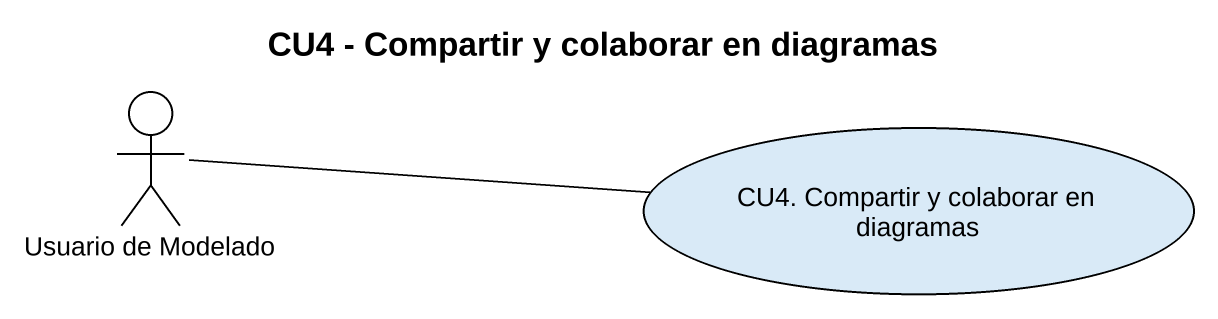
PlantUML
@startuml
title CU4 - Compartir y colaborar en diagramas
actor "Usuario de Modelado" as Usuario_de_Modelado
usecase "CU4. Compartir y colaborar en diagramas" as CU4_Compartir_y_colaborar
Usuario_de_Modelado -right- CU4_Compartir_y_colaborar
Usuario_de_Modelado -right- CU4_Compartir_y_colaborar
@enduml
